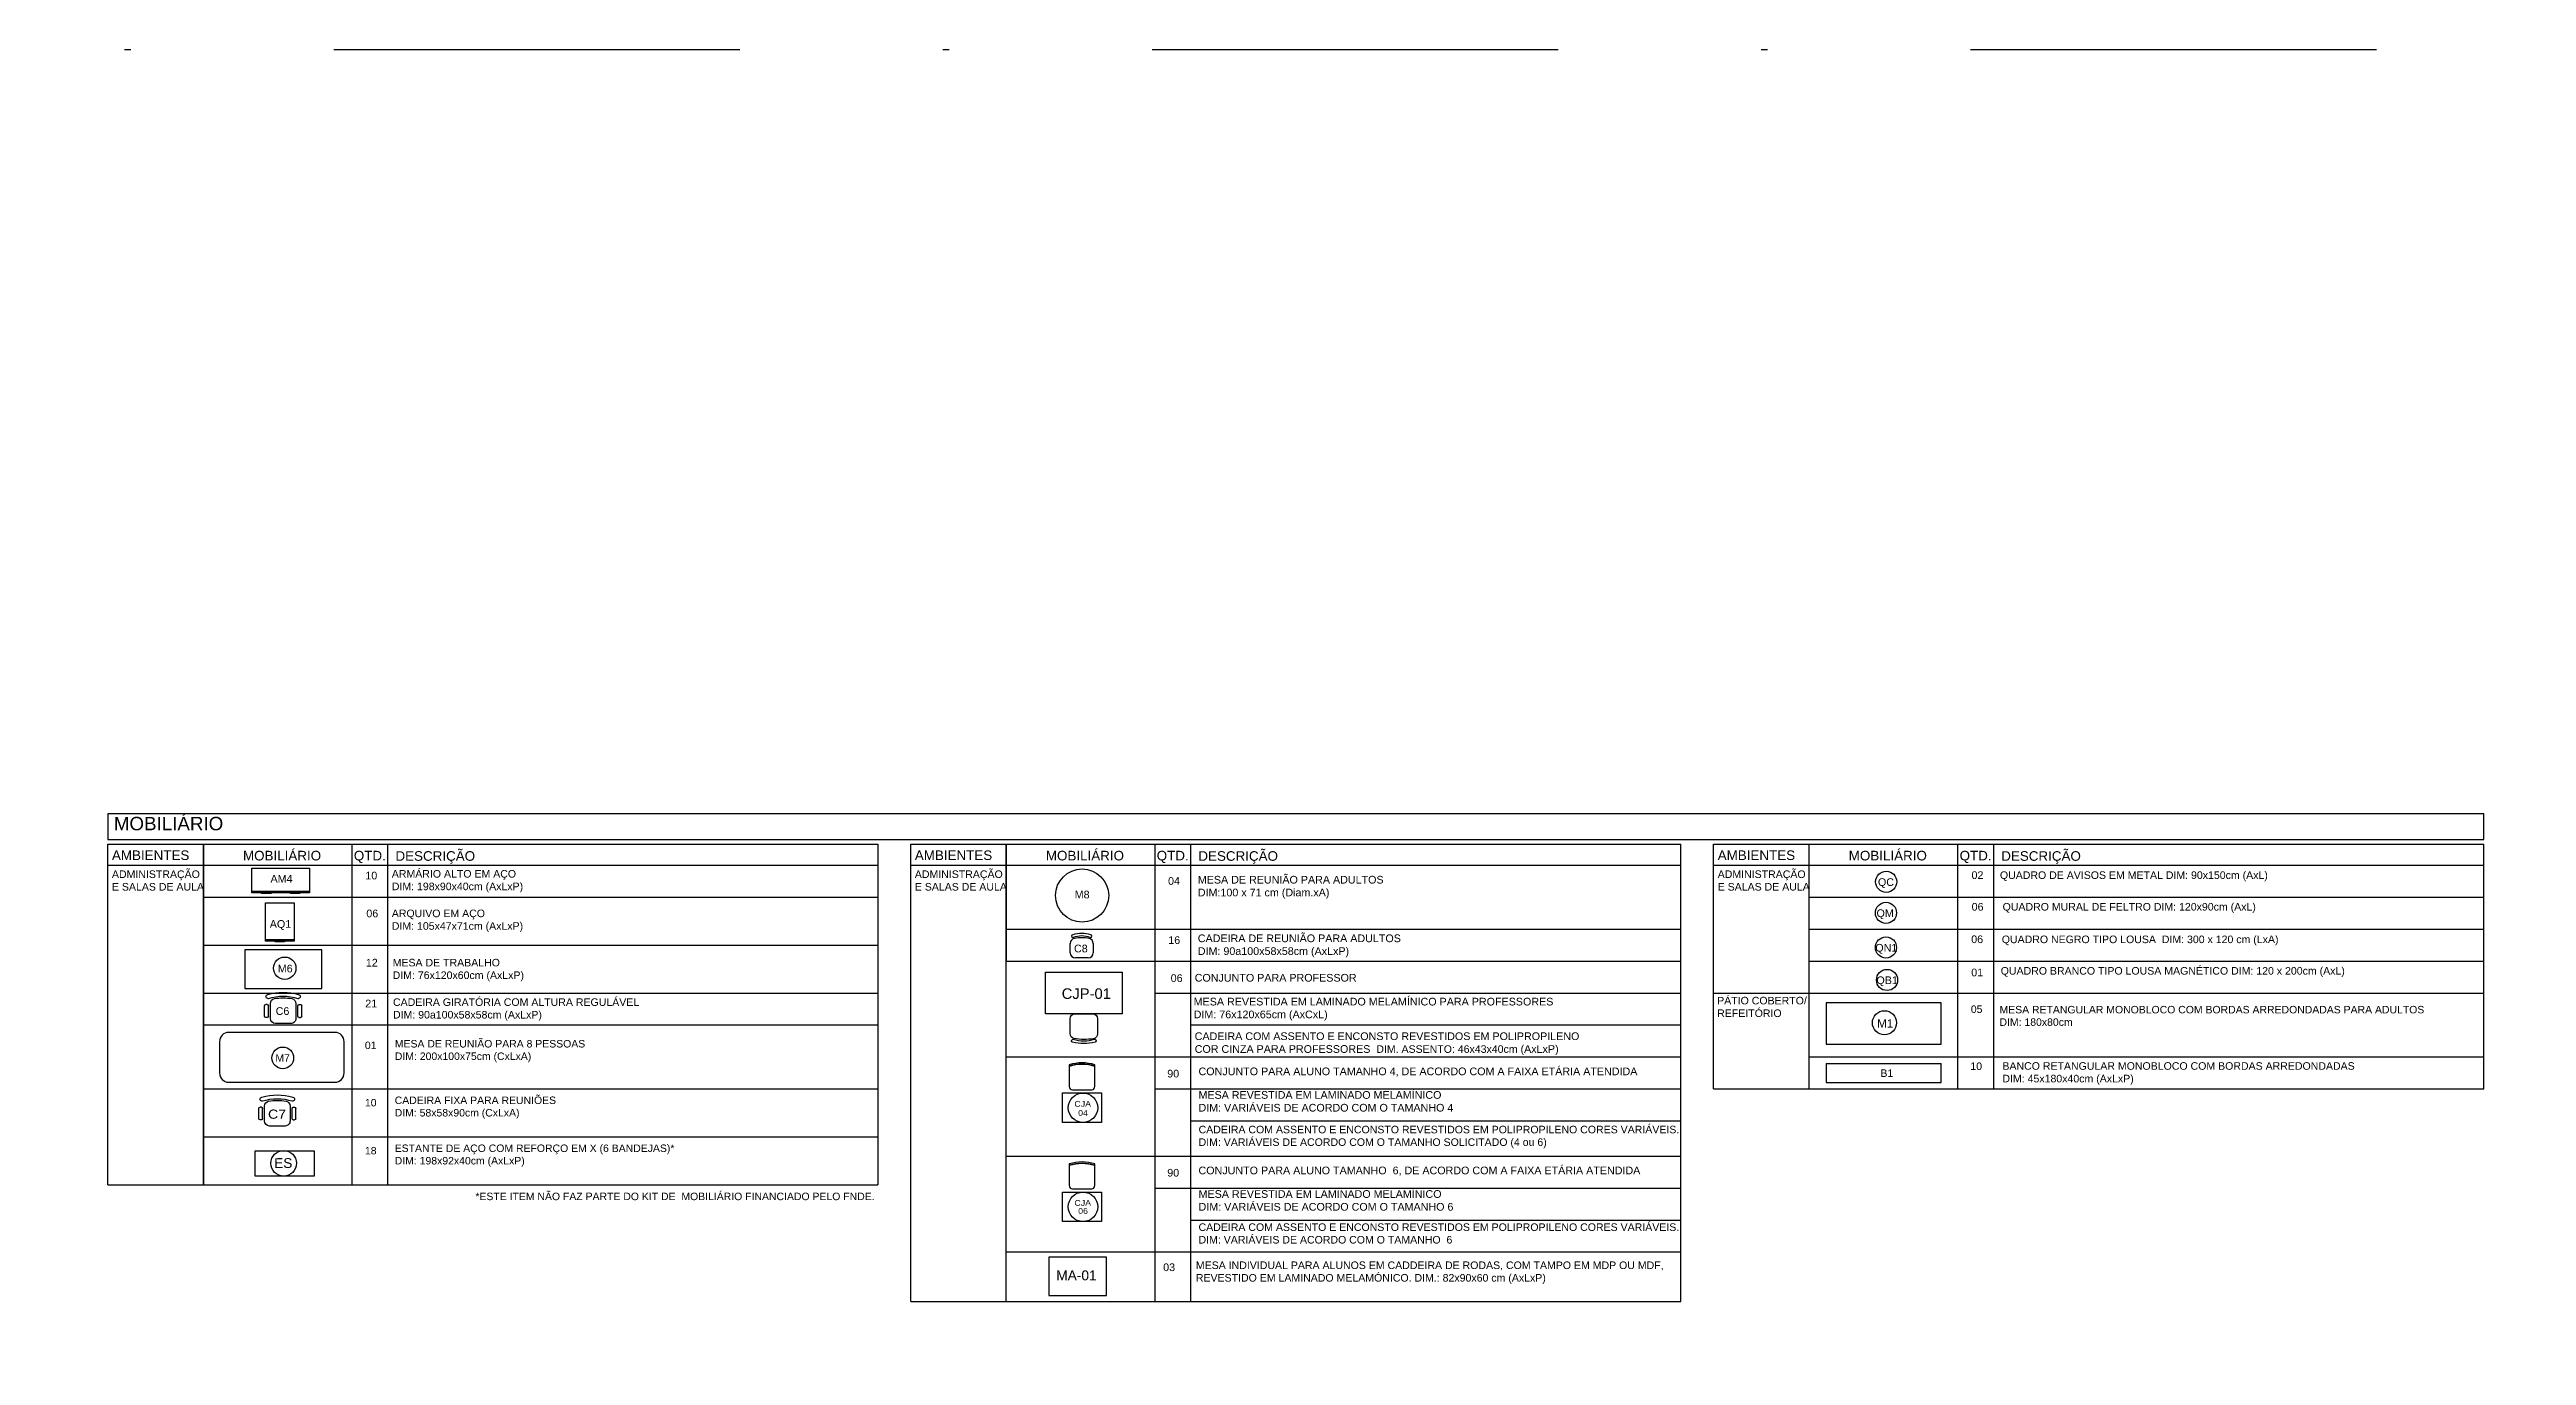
# Model space of a CAD drawing. Extents: x 247 to 523, y 32 to 113.
# Drawn here: x 345.16 to 383.9, y 93.04 to 113.46 of the extents above; entities that cross this region are included whole.
import ezdxf

# ---------------------------------------------------------------- set-up
doc = ezdxf.new("R2010")
doc.units = 0
doc.header["$LTSCALE"] = 0.005
doc.linetypes.add('CONTINU', pattern=[0])
doc.linetypes.add('DASHDOT', pattern=[25.4, 12.7, -6.35, 0, -6.35])
doc.layers.get('0').update_dxf_attribs({"linetype": 'CONTINUOUS'})
for name, color, linetype in [('AR-COZ-MOB', 1, 'CONTINUOUS'), ('AR-TXT', 1, 'CONTINUOUS'), ('ARQ-MOB-VISTA', 1, 'CONTINU'), ('ARQ-TXT-1_100', 2, 'CONTINUOUS'), ('Layout', 1, 'CONTINUOUS'), ('PORTAL_LAYER', 1, 'CONTINUOUS')]:
    doc.layers.add(name, color=color, linetype=linetype)
doc.styles.add('ESC-50-A20', font='arial.ttf', dxfattribs={"height": 0.1})
doc.styles.add('ESC-50-A50', font='arial.ttf', dxfattribs={"height": 0.25})
doc.styles.add('S16', font='arial.ttf', dxfattribs={"width": 1.1, "height": 0.16})

# ---------------------------------------------------------------- blocks, each defined once
blk = doc.blocks.new('ARQ')
at = {"layer": 'Layout'}
blk.add_line((-45.1, 2.8), (0, 2.8), dxfattribs=at)
for points in [[(-45.1, 59.8), (0, 59.8), (0, 0), (-45.1, 0)], [(-29.9, -0.5), (-15.1, -0.5), (-15.1, -1.1), (-29.9, -1.1)]]:
    blk.add_lwpolyline(points, close=True, dxfattribs=at)
blk = doc.blocks.new('AR2')
at = {"layer": 'Layout'}
for p, q in [((-90.1, 38.8), (-45.1, 38.8)), ((-90.1, 0), (-90.1, 38.8)), ((-45.1, 38.8), (0, 38.8)), ((0, 38.8), (0, 0)), ((-90.1, 2.8), (-45.1, 2.8)), ((-45.1, 0), (-90.1, 0)), ((-45.1, 2.8), (0, 2.8)), ((0, 0), (-45.1, 0))]:
    blk.add_line(p, q, dxfattribs=at)
for points in [[(-75, -0.5), (-60.2, -0.5), (-60.2, -1.1), (-75, -1.1)], [(-29.9, -0.5), (-15.1, -0.5), (-15.1, -1.1), (-29.9, -1.1)]]:
    blk.add_lwpolyline(points, close=True, dxfattribs=at)
blk = doc.blocks.new('C6')
at = {"layer": 'Layout', "ltscale": 0.1}
for p, q in [((208.067, 42.678), (208.067, 42.838)), ((208.107, 42.858), (208.087, 42.858)), ((208.107, 42.658), (208.087, 42.658)), ((208.127, 42.678), (208.127, 42.838)), ((208.587, 42.678), (208.587, 42.838)), ((208.607, 42.858), (208.627, 42.858)), ((208.607, 42.658), (208.627, 42.658)), ((208.647, 42.678), (208.647, 42.838))]:
    blk.add_line(p, q, dxfattribs=at)
at = {"layer": 'Layout'}
for p, q in [((208.086, 42.984), (208.086, 42.984)), ((208.126, 42.955), (208.116, 42.955)), ((208.157, 42.874), (208.157, 42.642)), ((208.557, 42.642), (208.557, 42.876)), ((208.598, 42.955), (208.588, 42.955)), ((208.627, 42.984), (208.627, 42.984)), ((208.236, 42.563), (208.478, 42.563))]:
    blk.add_line(p, q, dxfattribs=at)
at = {"layer": 'Layout', "ltscale": 0.1}
for centre, start, end in [((208.087, 42.838), 90, 180), ((208.087, 42.678), 180, 270), ((208.107, 42.838), 0, 90), ((208.107, 42.678), 270, 0), ((208.607, 42.838), 90, 180), ((208.607, 42.678), 180, 270), ((208.627, 42.838), 0, 90), ((208.627, 42.678), 270, 0)]:
    blk.add_arc(centre, 0.02, start, end, dxfattribs=at)
at = {"layer": 'Layout'}
for centre, major_axis, ratio, start_param, end_param in [((208.116, 42.984), (-0.0209, 0.0209), 1, -0.785398, 0.785398), ((208.357, 42.413), (-0.741, 0), 0.857977, 4.381273, 5.043505), ((208.598, 42.984), (0.0209, 0.0209), 1, 5.497787, 7.068583), ((208.116, 42.984), (0.0209, 0.0209), 1, 2.356194, 3.926991), ((208.357, 42.413), (-0.677, 0), 0.851752, 4.364569, 5.060209), ((208.236, 42.874), (-0.0557, 0.0557), 1, -0.582817, 0.785398), ((208.236, 42.642), (0.0557, 0.0557), 1, 2.356194, 3.926991), ((208.361, 42.372), (0.71, 0.005), 0.832738, 1.377474, 1.764118), ((208.478, 42.642), (0.0557, 0.0557), 1, 3.926991, 5.497787), ((208.478, 42.876), (-0.0557, 0.0557), 1, 3.926991, 5.313725), ((208.598, 42.984), (-0.0209, 0.0209), 1, 2.356194, 3.926991)]:
    blk.add_ellipse(centre, major_axis=major_axis, ratio=ratio, start_param=start_param, end_param=end_param, dxfattribs=at)
blk = doc.blocks.new('C3')
at = {"layer": 'Layout'}
for p, q in [((0.2567, 14.6181), (0.2567, 14.6451)), ((0.2647, 14.6531), (0.2878, 14.6531)), ((0.297, 14.6491), (0.297, 14.6485)), ((0.299, 14.6511), (0.299, 14.6511)), ((0.2876, 14.6101), (0.2647, 14.6101)), ((0.297, 14.6148), (0.297, 14.6141)), ((0.299, 14.6121), (0.299, 14.6121))]:
    blk.add_line(p, q, dxfattribs=at)
at = {"layer": 'Layout', "extrusion": (0, 0, -1)}
for centre, major_axis, ratio, start_param, end_param in [((0.2647, 14.6451), (-0.00571, 0.0056), 1, 5.506966, 7.077762), ((0.2878, 14.6451), (-0.00566, 0.00566), 1, 0.785398, 2.172132), ((0.2366, 14.632), (0.0006, 0.0783), 0.767253, 1.377474, 1.764118), ((0.299, 14.6491), (-0.00141, 0.00141), 1, 5.497787, 7.068583), ((0.2603, 14.6316), (0, 0.0493), 0.791851, 1.222977, 1.918616), ((0.299, 14.6491), (-0.00141, 0.00141), 1, 0.785398, 2.356194), ((0.2603, 14.6316), (0, 0.0538), 0.8, 1.239681, 1.901912), ((0.2647, 14.6181), (-0.00566, 0.00566), 1, 3.926991, 5.497787), ((0.2876, 14.6181), (0.00566, 0.00566), 1, 0.987979, 2.356194), ((0.299, 14.6141), (0.00141, 0.00141), 1, 2.356194, 3.926991), ((0.299, 14.6141), (-0.00141, 0.00141), 1, 2.356194, 3.926991)]:
    blk.add_ellipse(centre, major_axis=major_axis, ratio=ratio, start_param=start_param, end_param=end_param, dxfattribs=at)
blk = doc.blocks.new('CJP-01')
at = {"layer": 'ARQ-MOB-VISTA', "ltscale": 0.1}
blk.add_lwpolyline([(578.6, -204.414), (579.8, -204.414), (579.8, -205.064), (578.6, -205.064)], close=True, dxfattribs=at)
at = {"layer": 'ARQ-MOB-VISTA', "ltscale": 0.1, "xscale": 10, "yscale": 10, "zscale": 10, "rotation": 270}
blk.add_blockref('C3', (432.883, -202.497), dxfattribs=at)
blk = doc.blocks.new('CADESCOLA')
blk.add_lwpolyline([(-0.2, 0.389), (-0.2, 0.05, 0.414214), (-0.15, 0), (0.15, 0, 0.414214), (0.2, 0.05), (0.2, 0.389)], format="xyb")
for radius, start, end in [(0.67, 72.632, 107.368), (0.65, 72.0798, 107.9202), (0.645, 72.0798, 107.9202)]:
    blk.add_arc((0, -0.25), radius, start, end)

msp = doc.modelspace()

# ---------------------------------------------------------------- linework, layer by layer
at = {"color": 1}
for p, q in [((346.07088, 95.7076), (346.07088, 101.03456)), ((346.07088, 101.03456), (358.1159, 101.03456)), ((347.56533, 101.03456), (347.56533, 95.7076)), ((347.56533, 101.03456), (356.37466, 101.03456)), ((347.56533, 95.7076), (347.56533, 101.03456)), ((349.88664, 101.03456), (349.88664, 95.7076)), ((350.44686, 101.03456), (350.44686, 95.7076)), ((358.1159, 101.03456), (358.1159, 95.7076)), ((358.62819, 93.88508), (358.62819, 101.03456)), ((358.62819, 101.03456), (370.67321, 101.03456)), ((360.12264, 101.03456), (360.12264, 99.2076)), ((360.12264, 99.2076), (360.12264, 101.03456)), ((362.44395, 101.03456), (362.44395, 99.2076)), ((363.00417, 101.03456), (363.00417, 99.2076)), ((370.67321, 93.88508), (370.67321, 101.03456)), ((371.1855, 97.2076), (371.1855, 101.03456)), ((371.1855, 101.03456), (383.23052, 101.03456)), ((372.67994, 97.2076), (372.67994, 101.03456)), ((375.00126, 101.03456), (375.00126, 97.2076)), ((375.56148, 101.03456), (375.56148, 97.2076)), ((383.23052, 97.2076), (383.23052, 101.03456)), ((346.07088, 100.7076), (358.1159, 100.7076)), ((347.56533, 100.7076), (358.1159, 100.7076)), ((358.62819, 100.7076), (370.67321, 100.7076)), ((371.1855, 100.7076), (383.23052, 100.7076)), ((347.56533, 100.2076), (358.1159, 100.2076)), ((347.56533, 100.2076), (358.1159, 100.2076)), ((372.67994, 100.2076), (383.23052, 100.2076)), ((360.12264, 99.7076), (370.67321, 99.7076)), ((372.67994, 99.7076), (383.23052, 99.7076)), ((347.56533, 99.4576), (358.1159, 99.4576)), ((360.12264, 99.2076), (370.67321, 99.2076)), ((360.12264, 93.88508), (360.12264, 99.2076)), ((360.12264, 99.2076), (370.67321, 99.2076)), ((362.44395, 99.2076), (362.44395, 93.88508)), ((363.00417, 99.2076), (363.00417, 93.88508)), ((372.67994, 99.2076), (383.23052, 99.2076)), ((347.56533, 98.7076), (358.1159, 98.7076)), ((362.45271, 98.7076), (370.67321, 98.7076)), ((371.1855, 98.7076), (383.23052, 98.7076)), ((347.56533, 98.2076), (358.1159, 98.2076)), ((363.00417, 98.2076), (370.67321, 98.2076)), ((360.12264, 97.7076), (370.67321, 97.7076)), ((372.67994, 97.7076), (383.23052, 97.7076)), ((347.56533, 97.2076), (358.1159, 97.2076)), ((362.45271, 97.2076), (370.67321, 97.2076)), ((371.1855, 97.2076), (383.23052, 97.2076)), ((363.00417, 96.7076), (370.67321, 96.7076)), ((347.56533, 96.4576), (358.1159, 96.4576)), ((360.12264, 96.15867), (370.67321, 96.15867)), ((346.07088, 95.7076), (358.1159, 95.7076)), ((362.44395, 95.65867), (370.67321, 95.65867)), ((363.00417, 95.15867), (370.67321, 95.15867)), ((360.12264, 94.65867), (370.67321, 94.65867)), ((358.62819, 93.88508), (370.67321, 93.88508))]:
    msp.add_line(p, q, dxfattribs=at)
at = {"linetype": 'DASHDOT', "ltscale": 100}
msp.add_lwpolyline([(247.20363, 113.45829), (522.75009, 113.45829), (522.75009, 31.78951), (247.20363, 31.78951)], close=True, dxfattribs=at)
at = {"color": 1}
msp.add_lwpolyline([(346.07088, 101.10956), (383.23052, 101.10956), (383.23052, 101.51152), (346.07088, 101.51152)], close=True, dxfattribs=at)
for centre in [(373.88513, 100.44649), (373.88058, 99.96038), (373.88058, 99.41975), (373.8977, 98.9121)]:
    msp.add_circle(centre, 0.16528, dxfattribs=at)
at = {"layer": 'AR-TXT'}
for centre, radius in [((361.32226, 96.91361), 0.23029), ((348.82078, 96.04499), 0.20029), ((361.32226, 95.36468), 0.23029)]:
    msp.add_circle(centre, radius, dxfattribs=at)
at = {"layer": 'Layout'}
for p, q in [((361.14287, 99.5957), (361.14287, 99.5957)), ((361.16287, 99.5757), (361.16972, 99.5757)), ((361.43602, 99.5757), (361.44287, 99.5757)), ((361.46287, 99.5957), (361.46287, 99.5957)), ((361.12287, 99.33665), (361.12287, 99.48362)), ((361.40287, 99.25665), (361.20287, 99.25665)), ((361.48287, 99.48177), (361.48287, 99.33665)), ((372.94539, 97.60593), (374.74539, 97.60593)), ((372.94539, 97.60593), (372.94539, 97.31062))]:
    msp.add_line(p, q, dxfattribs=at)
for points in [[(348.215, 99.38053), (348.215, 98.78053), (349.415, 98.78053), (349.415, 99.38053)], [(349.29607, 96.24269), (349.29607, 95.84269), (348.37607, 95.84269), (348.37607, 96.24269)]]:
    msp.add_lwpolyline(points, close=True, dxfattribs=at)
for points in [[(374.74539, 98.5543), (372.94539, 98.5543), (372.94539, 97.90574), (374.74539, 97.90574), (374.74539, 98.5543)], [(372.94539, 97.31062), (374.74539, 97.31062), (374.74539, 97.60593)]]:
    msp.add_lwpolyline(points, dxfattribs=at)
msp.add_lwpolyline([(349.62033, 98.09202), (347.96363, 98.09202, 0.41421356), (347.81745, 97.94584), (347.81745, 97.45858, 0.41421356), (347.96363, 97.3124), (349.62033, 97.3124, 0.41421356), (349.76651, 97.45858), (349.76651, 97.94584, 0.41421356)], format="xyb", close=True, dxfattribs=at)
at = {"layer": 'Layout', "elevation": -2}
for points in [[(361.00315, 96.68532), (361.00315, 97.14532), (361.61315, 97.14532), (361.61315, 96.68532)], [(361.00315, 95.13639), (361.00315, 95.59639), (361.61315, 95.59639), (361.61315, 95.13639)], [(361.68842, 93.97698), (361.68842, 94.57698), (360.78842, 94.57698), (360.78842, 93.97698)]]:
    msp.add_lwpolyline(points, close=True, dxfattribs=at)
at = {"layer": 'Layout'}
for centre, radius in [((361.309, 100.23127), 0.41541), ((348.83762, 99.09585), 0.17466), ((373.85766, 98.2426), 0.18879), ((348.80669, 97.69253), 0.17021)]:
    msp.add_circle(centre, radius, dxfattribs=at)
for centre, radius, start, end in [((361.20287, 99.48362), 0.08, 100.546007, 180), ((361.16287, 99.5957), 0.02, 90, 180), ((361.16287, 99.5957), 0.02, 180, 270), ((361.30287, 99.20846), 0.43064, 71.028469, 108.971531), ((361.30287, 99.20846), 0.39064, 70.071396, 109.928604), ((361.29814, 98.97188), 0.60053, 78.392951, 100.546007), ((361.44287, 99.5957), 0.02, 360, 90), ((361.44287, 99.5957), 0.02, 270, 360), ((361.20287, 99.33665), 0.08, 180, 270), ((361.40287, 99.33665), 0.08, 270, 360), ((361.40287, 99.48177), 0.08, 360, 78.392951)]:
    msp.add_arc(centre, radius, start, end, dxfattribs=at)

# ---------------------------------------------------------------- block references
at = {"layer": 'AR-COZ-MOB', "xscale": -1, "rotation": 359.9999999999817}
for p in [(557.16979, 55.66833), (557.0784, 54.06467)]:
    msp.add_blockref('C6', p, dxfattribs=at)
at = {"layer": 'ARQ-MOB-VISTA'}
msp.add_blockref('CJP-01', (-217.86363, 303.44613), dxfattribs=at)
at = {"layer": 'Layout', "extrusion": (0, 0, -1), "xscale": -1, "zscale": -1}
for p in [(-361.30815, 97.19532, 2), (-361.30815, 95.64639, 2)]:
    msp.add_blockref('CADESCOLA', p, dxfattribs=at)
at = {"layer": 'PORTAL_LAYER', "lineweight": 100, "xscale": 0.01, "yscale": 0.01, "zscale": 0.01}
for name, p in [('AR2', (349.22523, 100.27259)), ('ARQ', (348.98534, 99.51781))]:
    msp.add_blockref(name, p, dxfattribs=at)

# ---------------------------------------------------------------- texts
at = {"layer": 'AR-TXT', "style": 'S16', "width": 1.1}
for s, height, p in [('C7', 0.144, (348.57567, 96.74144)), ('CJA', 0.0896, (361.18825, 96.92925)), ('04', 0.0896, (361.24613, 96.78713)), ('CJA', 0.0896, (361.18825, 95.38032)), ('06', 0.0896, (361.24648, 95.25464))]:
    msp.add_text(s, height=height, dxfattribs=at).set_placement(p)
at = {"layer": 'AR-TXT', "style": 'ESC-50-A20'}
for s, p in [('ES', (348.67104, 95.97182)), ('MA-01', (360.9041, 94.21595, -2))]:
    msp.add_text(s, height=0.1536, rotation=0.049747, dxfattribs=at).set_placement(p)
at = {"layer": 'ARQ-TXT-1_100', "style": 'ESC-50-A20'}
for s, p in [('AMBIENTES', (346.13481, 100.78677)), ('         MOBILIÁRIO', (347.6602, 100.78062)), ('QTD.', (349.91817, 100.78062)), ('DESCRIÇÃO', (350.5692, 100.77485)), ('AMBIENTES', (358.69212, 100.78677)), ('         MOBILIÁRIO', (360.21751, 100.78062)), ('QTD.', (362.47548, 100.78062)), ('DESCRIÇÃO', (363.12651, 100.77485)), ('AMBIENTES', (371.24943, 100.78677)), ('         MOBILIÁRIO', (372.77482, 100.78062)), ('QTD.', (375.03279, 100.78062)), ('DESCRIÇÃO', (375.68382, 100.77485))]:
    msp.add_text(s, height=0.15, dxfattribs=at).set_placement(p)
at = {"layer": 'ARQ-TXT-1_100', "color": 3, "insert": (346.16403, 101.46172), "char_height": 0.21, "attachment_point": 1, "style": 'ESC-50-A20'}
msp.add_mtext_dynamic_manual_height_columns('MOBILIÁRIO', width=0.5382996, gutter_width=0.5, heights=[0], dxfattribs=at)
at = {"layer": 'PORTAL_LAYER', "lineweight": 100, "style": 'ESC-50-A50'}
for s, height, p in [('AM4', 0.12, (348.61444, 100.43385)), ('10', 0.12, (350.09815, 100.48367)), ('04', 0.12, (362.65244, 100.39971)), ('QC', 0.12, (373.75558, 100.38161)), ('02', 0.12, (375.21914, 100.49086)), ('06', 0.12, (350.11341, 99.89163)), ('M8', 0.12, (361.19265, 100.18694)), ('QM', 0.12, (373.73329, 99.8955)), ('06', 0.12, (375.22092, 99.99581)), ('AQ1', 0.12, (348.60312, 99.72682)), ('16', 0.12, (362.65629, 99.47477)), ('06', 0.12, (375.21425, 99.48814)), ('12', 0.12, (350.10574, 99.12199)), ('C8', 0.12, (361.18186, 99.34346)), ('QN1', 0.12, (373.71481, 99.35488)), ('M6', 0.12, (348.72848, 99.03018)), ('06', 0.12, (362.69381, 98.87992)), ('QB1', 0.12, (373.73193, 98.84723)), ('01', 0.12, (375.21437, 98.96911)), ('C6', 0.12, (348.69545, 98.36525)), ('21', 0.12, (350.09671, 98.48351)), ('CJP-01', 0.165375, (360.98916, 98.61535)), ('05 ', 0.116944, (375.20852, 98.39624)), ('M1', 0.12971, (373.74296, 98.16667)), ('M7', 0.116944, (348.69138, 97.6341)), ('01', 0.116944, (350.09038, 97.83125)), ('90', 0.12, (362.64012, 97.38779)), ('B1', 0.118125, (373.79402, 97.39544)), ('10', 0.118125, (375.20068, 97.50425)), ('10', 0.116944, (350.09134, 96.93434)), ('18', 0.116944, (350.09134, 96.18434)), ('90', 0.12, (362.64012, 95.8378)), ('03', 0.12, (362.57593, 94.36005))]:
    msp.add_text(s, height=height, dxfattribs=at).set_placement(p)
at = {"layer": 'PORTAL_LAYER', "linetype": 'Continuous', "attachment_point": 1, "style": 'ESC-50-A50'}
for s, insert, char_height, width in [('ADMINISTRAÇÃO\\PE SALAS DE AULA ', (346.13481, 100.62438), 0.118125, 2.9071965), ('ADMINISTRAÇÃO\\PE SALAS DE AULA ', (358.69212, 100.62438), 0.118125, 2.9071965), ('MESA DE REUNIÃO PARA ADULTOS DIM:100 x 71 cm (Diam.xA)  ', (363.11813, 100.53903), 0.12, 3.5306685), ('ADMINISTRAÇÃO\\PE SALAS DE AULA ', (371.24943, 100.62438), 0.118125, 2.9071965), ('CADEIRA DE REUNIÃO PARA ADULTOS DIM: 90a100x58x58cm (AxLxP) ', (363.11813, 99.6228), 0.12, 3.1764802), ('PÁTIO COBERTO/\\PREFEITÓRIO', (371.24085, 98.64787), 0.118125, 1.4656653), ('CONJUNTO PARA ALUNO TAMANHO 4, DE ACORDO COM A FAIXA ETÁRIA ATENDIDA', (363.12928, 97.54229), 0.12, 7.492601), ('CONJUNTO PARA ALUNO TAMANHO  6, DE ACORDO COM A FAIXA ETÁRIA ATENDIDA', (363.12863, 95.99336), 0.12, 7.492601)]:
    msp.add_mtext(s, dxfattribs=dict(at, insert=insert, char_height=char_height, width=width))
at = {"layer": 'PORTAL_LAYER', "ltscale": 0.1, "attachment_point": 1, "style": 'ESC-50-A50'}
for s, insert, char_height, width in [('ARMÁRIO ALTO EM AÇO  \\PDIM: 198x90x40cm (AxLxP) ', (350.51207, 100.63028), 0.118125, 6.322887), ('QUADRO DE AVISOS EM METAL DIM: 90x150cm (AxL) ', (375.6634, 100.60938), 0.118125, 4.3016449), ('ARQUIVO EM AÇO \\PDIM: 105x47x71cm (AxLxP)  ', (350.51207, 100.01166), 0.118125, 3.7959349), ('QUADRO MURAL DE FELTRO DIM: 120x90cm (AxL)  ', (375.70555, 100.1148), 0.118125, 7.574706), ('QUADRO NEGRO TIPO LOUSA  DIM: 300 x 120 cm (LxA)', (375.69267, 99.60552), 0.118125, 7.574706), ('MESA DE TRABALHO \\PDIM: 76x120x60cm (AxLxP) ', (350.52526, 99.24195), 0.118125, 4.1075011), ('CONJUNTO PARA PROFESSOR ', (363.06938, 99.00586), 0.12, 7.1480806), ('QUADRO BRANCO TIPO LOUSA MAGNÉTICO DIM: 120 x 200cm (AxL)', (375.67604, 99.11338), 0.118125, 7.574706), ('CADEIRA GIRATÓRIA COM ALTURA REGULÁVEL \\PDIM: 90a100x58x58cm (AxLxP)  ', (350.53049, 98.62409), 0.118125, 6.1740389), ('MESA REVESTIDA EM LAMINADO MELAMÍNICO PARA PROFESSORES\\PDIM: 76x120x65cm (AxCxL) ', (363.05339, 98.6329), 0.12, 7.1480806), ('CADEIRA COM ASSENTO E ENCONSTO REVESTIDOS EM POLIPROPILENO COR CINZA PARA PROFESSORES  {\\H0.98433x;DIM. ASSENTO: 46x43x40cm }(AxLxP) ', (363.06938, 98.09223), 0.12, 6.229659), ('BANCO RETANGULAR MONOBLOCO COM BORDAS ARREDONDADAS  DIM: 45x180x40cm (AxLxP) ', (375.70223, 97.62582), 0.118125, 5.5564679), ('MESA REVESTIDA EM LAMINADO MELAMÍNICO   \\PDIM: VARIÁVEIS DE ACORDO COM O TAMANHO 4 ', (363.12857, 97.17402), 0.12, 6.8262959), ('CADEIRA COM ASSENTO E ENCONSTO REVESTIDOS EM POLIPROPILENO CORES VARIÁVEIS. DIM: VARIÁVEIS DE ACORDO COM O TAMANHO SOLICITADO (4 ou 6)   ', (363.13015, 96.63221), 0.118125, 7.574706), ('MESA REVESTIDA EM LAMINADO MELAMÍNICO   \\PDIM: VARIÁVEIS DE ACORDO COM O TAMANHO 6', (363.13006, 95.62509), 0.12, 6.8262959), ('CADEIRA COM ASSENTO E ENCONSTO REVESTIDOS EM POLIPROPILENO CORES VARIÁVEIS. DIM: VARIÁVEIS DE ACORDO COM O TAMANHO  6', (363.12944, 95.10597), 0.118125, 7.574706), ('MESA INDIVIDUAL PARA ALUNOS EM CADDEIRA DE RODAS, COM TAMPO EM MDP OU MDF, REVESTIDO EM LAMINADO MELAMÓNICO. DIM.: 82x90x60 cm (AxLxP) ', (363.08773, 94.51045), 0.118125, 7.574706)]:
    msp.add_mtext(s, dxfattribs=dict(at, insert=insert, char_height=char_height, width=width))
at = {"layer": 'PORTAL_LAYER', "char_height": 0.1169437, "attachment_point": 1, "style": 'ESC-50-A50'}
for s, insert, width in [('MESA RETANGULAR MONOBLOCO COM BORDAS ARREDONDADAS PARA ADULTOS DIM: 180x80cm', (375.65691, 98.50615), 6.7075887), ('MESA DE REUNIÃO PARA 8 PESSOAS \\PDIM: 200x100x75cm (CxLxA)', (350.55969, 97.97282), 4.3757384), ('CADEIRA FIXA PARA REUNIÕES DIM: 58x58x90cm (CxLxA)', (350.5574, 97.08896), 2.5237036), ('ESTANTE DE AÇO COM REFORÇO EM X (6 BANDEJAS)* DIM: 198x92x40cm (AxLxP)', (350.5574, 96.33896), 4.6393202), ('*ESTE ITEM NÃO FAZ PARTE DO KIT DE  MOBILIÁRIO FINANCIADO PELO FNDE.', (351.81849, 95.58593), 6.6000365)]:
    msp.add_mtext(s, dxfattribs=dict(at, insert=insert, width=width))

doc.saveas('drawing.dxf')
